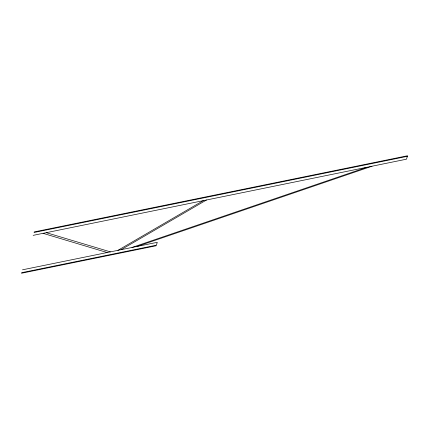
<?xml version="1.0" encoding="UTF-8"?>
<svg xmlns="http://www.w3.org/2000/svg" width="429" height="429" viewBox="0 0 429 429"><rect width="100%" height="100%" fill="white"/><g stroke="black" fill="none" stroke-linecap="round" stroke-linejoin="round"><path stroke-width="0.64" d="M117.905 250.348L203.266 200.654M121.139 249.689L206.499 199.994M131.971 247.479L366.795 167.289M137.151 246.423L371.97 166.232M34.202 231.917L407.55 155.748L406.488 159.191L33.14 235.36M34.025 232.491L407.373 156.322M22.512 269.809L157.271 242.315L156.387 245.184L21.627 272.678M21.45 273.252L156.21 245.758M46.294 232.679L110.398 251.877M43.061 233.338L107.164 252.536"/></g></svg>
